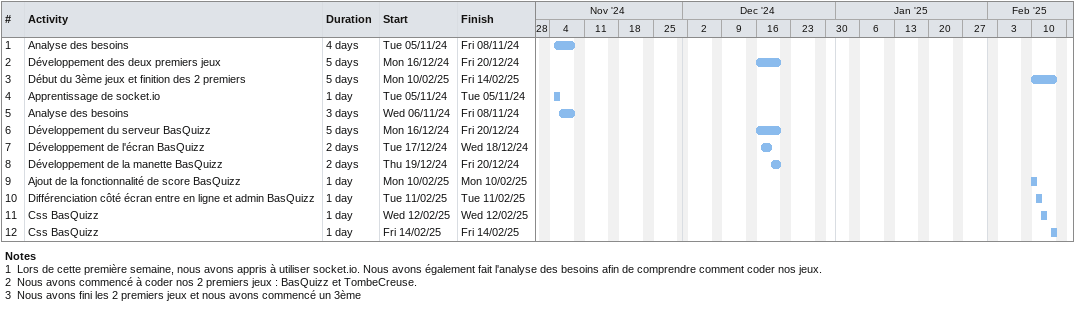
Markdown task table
| ID | Task | Duration | Start | Finish |
|---|---|---|---|---|
| 1 | Analyse des besoins | 4d | 2024-11-05 | 2024-11-08 |
| 2 | Développement des deux premiers jeux | 5d | 2024-12-16 | 2024-12-20 |
| 3 | Début du 3ème jeux et finition des 2 premiers | 5d | 2025-02-10 | 2025-02-14 |
| 4 | Apprentissage de socket.io | 1d | 2024-11-05 | 2024-11-05 |
| 5 | Analyse des besoins | 3d | 2024-11-06 | 2024-11-08 |
| 6 | Développement du serveur BasQuizz | 5d | 2024-12-16 | 2024-12-20 |
| 7 | Développement de l'écran BasQuizz | 2d | 2024-12-17 | 2024-12-18 |
| 8 | Développement de la manette BasQuizz | 2d | 2024-12-19 | 2024-12-20 |
| 9 | Ajout de la fonctionnalité de score BasQuizz | 1d | 2025-02-10 | 2025-02-10 |
| 10 | Différenciation côté écran entre en ligne et admin BasQuizz | 1d | 2025-02-11 | 2025-02-11 |
| 11 | Css BasQuizz | 1d | 2025-02-12 | 2025-02-12 |
| 12 | Css BasQuizz | 1d | 2025-02-14 | 2025-02-14 |

Notes
- 1: Lors de cette première semaine, nous avons appris à utiliser socket.io. Nous avons également fait l'analyse des besoins afin de comprendre comment coder nos jeux.
- 2: Nous avons commencé à coder nos 2 premiers jeux : BasQuizz et TombeCreuse.
- 3: Nous avons fini les 2 premiers jeux et nous avons commencé un 3ème
